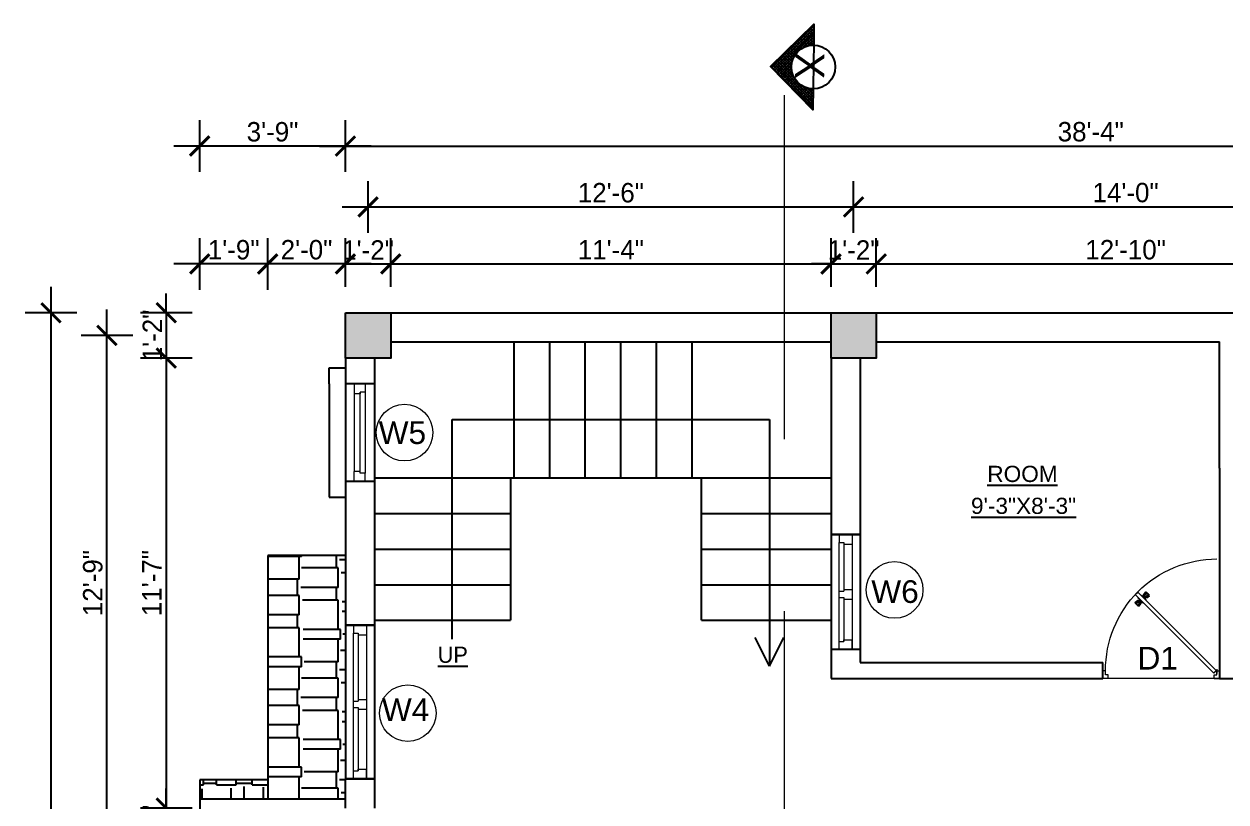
# Model space of a CAD drawing. Header units: inches. Extents: x 1397 to 20304, y -27267 to -746.
# Drawn here: x 9911 to 10282.3, y -20419.4 to -20179 of the extents above; entities that cross this region are included whole.
import ezdxf

# ---------------------------------------------------------------- set-up
doc = ezdxf.new("R2010")
doc.units = ezdxf.units.IN
doc.header["$LTSCALE"] = 17
doc.header["$MEASUREMENT"] = 0
doc.linetypes.add('21_FP_00$0$HIDDEN', pattern=[0.375, 0.25, -0.125])
doc.linetypes.add('PHANTOM2', pattern=[1.25, 0.625, -0.125, 0.125, -0.125, 0.125, -0.125])
for name, color, linetype, lineweight in [('25 BOT BAR', 12, 'Continuous', 25), ('aa_section_line', 2, 'PHANTOM2', 13), ('DOOR & WIN', 1, 'Continuous', 25), ('OUTLINE', 1, 'Continuous', 25), ('PUERTAS', 7, 'Continuous', 9), ('TEXT', 231, 'Continuous', 20), ('WINDOW FRAME PLAN', 162, 'Continuous', 18)]:
    doc.layers.add(name, color=color, linetype=linetype, lineweight=lineweight)
doc.layers.add('A-Sect-Iden', color=111, linetype='Continuous')
doc.styles.add('ARCHITECTURE', font='stylu.ttf')
doc.styles.add('DIMTEXT', font='arial.ttf', dxfattribs={"height": 6})
doc.styles.add('HEADING', font='swissel.ttf')
doc.dimstyles.new('8 SCALE', dxfattribs={"dimscale": 0, "dimtxt": 6, "dimasz": 6, "dimexe": 8, "dimexo": 8, "dimgap": 1.25, "dimtad": 1, "dimdec": 0, "dimzin": 3, "dimdsep": 46, "dimlunit": 4, "dimtxsty": 'ARCHITECTURE', "dimblk": 'ARCHTICK', "dimcen": 8, "dimdle": 8, "dimclrd": 5, "dimclre": 5, "dimclrt": 7, "dimadec": 0, "dimazin": 0, "dimtfac": 0.75, "dimtdec": 0, "dimtix": 1, "dimtmove": 2, "dimatfit": 3, "dimldrblk": 'ARCHTICK', "dimfxl": 8, "dimfxlon": 1, "dimtolj": 1, "dimtzin": 0, "dimlwd": -1, "dimlwe": -1, "dimarcsym": 0})

# ---------------------------------------------------------------- blocks, each defined once
blk = doc.blocks.new('3ft')
at = {"layer": 'PUERTAS', "color": 6}
for p, q in [((1.01, 2.52), (25.23, 26.74)), ((26.05, 25.92), (25.23, 26.74)), ((26.05, 25.92), (1.77, 1.64)), ((0, 2.4), (0, 0)), ((0.72, 2.4), (0, 2.4)), ((1.6, 0), (0, 0)), ((0.72, 1.52), (0.72, 2.44)), ((0.8, 1.52), (0.72, 1.52)), ((0.8, 1.52), (0.8, 2.41)), ((0.8, 1.2), (0.8, 1.52)), ((1.6, 1.2), (0.8, 1.2)), ((1.57, 1.84), (0.94, 2.47)), ((1.63, 1.89), (0.97, 2.55)), ((1.63, 1.89), (1.57, 1.84)), ((1.77, 1.64), (1.57, 1.84)), ((1.6, 0), (1.6, 1.2)), ((34.4, 0), (34.4, 1.2)), ((34.4, 1.2), (35.2, 1.2)), ((34.4, 0), (36, 0)), ((35.2, 1.2), (35.2, 2.4)), ((35.2, 2.4), (36, 2.4)), ((36, 0), (36, 2.4))]:
    blk.add_line(p, q, dxfattribs=at)
at = {"layer": 'PUERTAS', "color": 1}
for p, q in [((21.67, 25.73), (22.17, 26.23)), ((21.7, 25.82), (22.14, 26.26)), ((22.58, 26.7), (22.14, 26.26)), ((22.67, 26.73), (22.17, 26.23)), ((22.61, 26.67), (22.58, 26.7)), ((23.45, 25.91), (22.79, 26.73)), ((22.49, 24.95), (21.67, 25.61)), ((21.73, 25.79), (21.7, 25.82)), ((22.6, 24.96), (23.02, 25.38)), ((22.61, 24.25), (22.92, 24.72)), ((22.62, 24.13), (22.61, 24.14)), ((22.7, 25.07), (22.71, 25.06)), ((22.82, 25.06), (23.08, 25.32)), ((22.94, 24.95), (22.83, 25.07)), ((22.92, 24.72), (22.92, 24.72)), ((22.93, 24.94), (23.19, 25.21)), ((22.93, 24.84), (22.93, 24.83)), ((23.44, 25.81), (23.02, 25.38)), ((23.34, 25.58), (23.08, 25.32)), ((23.46, 25.47), (23.19, 25.21)), ((23.33, 25.7), (23.34, 25.69)), ((23.45, 25.46), (23.33, 25.57)), ((23.44, 23.31), (23.45, 23.3)), ((23.56, 23.3), (24.03, 23.61)), ((23.57, 25.47), (23.57, 25.47)), ((24.15, 25.79), (23.68, 25.48)), ((23.68, 25.48), (23.68, 25.48)), ((24.03, 23.61), (24.03, 23.62)), ((24.14, 23.62), (24.14, 23.62)), ((24.25, 23.62), (24.51, 23.89)), ((24.27, 25.78), (24.26, 25.79)), ((24.26, 23.29), (24.69, 23.71)), ((24.26, 23.63), (24.37, 23.52)), ((24.26, 23.18), (24.92, 22.37)), ((24.37, 23.52), (24.63, 23.77)), ((24.37, 23.4), (24.37, 23.4)), ((24.78, 24.15), (24.51, 23.89)), ((24.89, 24.03), (24.63, 23.77)), ((25.11, 24.14), (24.69, 23.71)), ((24.77, 24.14), (24.88, 24.03)), ((24.79, 24.38), (24.78, 24.37)), ((24.78, 24.26), (24.78, 24.26)), ((25.1, 24.84), (24.79, 24.38)), ((25, 24.03), (25, 24.03)), ((25.04, 22.36), (25.54, 22.86)), ((25.09, 24.96), (25.1, 24.95)), ((25.1, 22.42), (25.13, 22.39)), ((25.13, 22.39), (25.57, 22.83)), ((25.22, 24.14), (26.03, 23.48)), ((26.04, 23.37), (25.54, 22.86)), ((26.01, 23.27), (25.57, 22.83)), ((25.98, 23.3), (26.01, 23.27))]:
    blk.add_line(p, q, dxfattribs=at)
at = {"layer": 'PUERTAS', "color": 8}
for p, q in [((22.13, 26.28), (21.98, 26.13)), ((22.88, 25.24), (22.01, 26.06)), ((22.13, 26.28), (22.27, 26.42)), ((22.29, 26.41), (22.27, 26.42)), ((23.16, 25.52), (22.34, 26.39)), ((23.3, 25.66), (22.5, 26.56)), ((23.41, 25.77), (22.65, 26.71)), ((23.46, 25.83), (22.72, 26.75)), ((22.57, 24.94), (21.65, 25.68)), ((22.63, 24.99), (21.69, 25.75)), ((22.74, 25.1), (21.84, 25.9)), ((22.69, 24.32), (23.02, 24.83)), ((22.95, 24.96), (22.84, 25.07)), ((22.98, 24.99), (22.86, 25.1)), ((23.03, 25.04), (22.91, 25.15)), ((22.91, 24.53), (23.1, 24.91)), ((23.11, 25.12), (22.99, 25.23)), ((23.13, 24.76), (23.18, 24.99)), ((23.28, 25.3), (23.17, 25.41)), ((23.36, 25.37), (23.25, 25.49)), ((23.31, 24.94), (23.28, 25.08)), ((23.41, 25.43), (23.3, 25.54)), ((23.46, 25.09), (23.32, 25.13)), ((23.44, 25.45), (23.33, 25.56)), ((23.64, 25.27), (23.41, 25.22)), ((23.87, 25.49), (23.49, 25.3)), ((24.08, 25.71), (23.57, 25.38)), ((23.63, 23.38), (24.14, 23.72)), ((23.84, 23.6), (24.22, 23.79)), ((24.07, 23.82), (24.3, 23.88)), ((24.25, 24), (24.39, 23.97)), ((24.25, 23.26), (24.99, 22.34)), ((24.27, 23.64), (24.38, 23.53)), ((24.3, 23.67), (24.41, 23.56)), ((24.3, 23.32), (25.06, 22.38)), ((24.35, 23.72), (24.46, 23.61)), ((24.4, 24.15), (24.43, 24.01)), ((24.41, 23.43), (25.2, 22.53)), ((24.43, 23.8), (24.54, 23.69)), ((24.58, 24.33), (24.52, 24.1)), ((24.55, 23.57), (25.37, 22.7)), ((24.6, 23.97), (24.72, 23.86)), ((24.8, 24.56), (24.61, 24.18)), ((25.02, 24.77), (24.68, 24.26)), ((24.68, 24.05), (24.79, 23.94)), ((24.73, 24.1), (24.85, 23.99)), ((24.76, 24.13), (24.87, 24.02)), ((24.83, 23.85), (25.7, 23.03)), ((24.97, 23.99), (25.87, 23.2)), ((25.08, 24.1), (26.02, 23.34)), ((25.14, 24.15), (26.06, 23.41)), ((25.58, 22.82), (25.43, 22.67)), ((25.58, 22.82), (25.73, 22.97)), ((25.72, 22.98), (25.73, 22.97)), ((0, 0), (36, 0))]:
    blk.add_line(p, q, dxfattribs=at)
at = {"layer": 'PUERTAS', "color": 2}
for p, q in [((21.99, 26.11), (21.98, 26.13)), ((25.42, 22.68), (25.43, 22.67))]:
    blk.add_line(p, q, dxfattribs=at)
at = {"layer": 'PUERTAS', "color": 6}
for radius in [0.155, 0.0752]:
    blk.add_circle((0.82, 2.56), radius, dxfattribs=at)
blk.add_arc((0.82, 2.56), 34.38, 359.7285, 90.0333, dxfattribs=at)
at = {"layer": 'PUERTAS', "color": 1}
for centre, start, end in [((22.73, 26.68), 38.9236, 135), ((22.54, 25.01), 231.0764, 315), ((22.67, 24.2), 135, 225), ((22.77, 25.12), 225, 315), ((22.99, 24.89), 135, 219.7428), ((22.87, 24.78), 315, 39.7428), ((23.28, 25.63), 315, 45), ((23.39, 25.86), 315, 38.9236), ((23.51, 23.36), 225, 315), ((23.51, 25.41), 50.2572, 135), ((23.62, 25.53), 230.2572, 315), ((24.09, 23.56), 50.2572, 135), ((24.2, 23.68), 230.2572, 315), ((24.2, 25.73), 45, 135), ((24.32, 23.23), 135, 218.9236), ((24.42, 23.46), 135, 225), ((24.84, 24.31), 135, 219.7428), ((24.72, 24.21), 315, 39.7428), ((24.94, 23.98), 45, 135), ((24.98, 22.42), 218.9236, 315), ((25.04, 24.89), 315, 45), ((25.17, 24.08), 51.0764, 135), ((25.98, 23.42), 315, 51.0764)]:
    blk.add_arc(centre, 0.08, start, end, dxfattribs=at)
blk = doc.blocks.new('*U3030')
at = {"color": 3}
blk.add_blockref('3ft', (0, 0), dxfattribs=at)
blk = doc.blocks.new("W4'")
at = {"layer": '25 BOT BAR'}
for p, q in [((9894.28, -8421.4), (9894.28, -8468.92)), ((9903.28, -8421.4), (9903.28, -8468.92))]:
    blk.add_line(p, q, dxfattribs=at)
at = {"layer": 'DOOR & WIN'}
blk.add_line((9903.28, -8421.4), (9894.28, -8421.4), dxfattribs=at)
at = {"layer": 'OUTLINE'}
blk.add_line((9903.28, -8468.92), (9894.28, -8468.92), dxfattribs=at)
at = {"layer": 'WINDOW FRAME PLAN'}
for p, q in [((9896.78, -8421.4), (9896.78, -8423.9)), ((9900.78, -8421.4), (9900.78, -8424.4)), ((9896.78, -8468.92), (9896.78, -8423.9)), ((9896.78, -8423.9), (9898.28, -8423.9)), ((9898.28, -8423.9), (9898.28, -8424.4)), ((9898.28, -8424.4), (9898.28, -8444.9)), ((9898.28, -8424.4), (9900.78, -8424.4)), ((9900.78, -8424.4), (9900.78, -8468.92)), ((9896.78, -8444.9), (9898.28, -8444.9)), ((9898.28, -8444.4), (9900.78, -8444.4)), ((9896.78, -8446.9), (9898.28, -8446.9)), ((9898.28, -8446.9), (9898.28, -8447.4)), ((9898.28, -8446.9), (9898.28, -8466.42)), ((9898.28, -8447.4), (9900.78, -8447.4)), ((9896.78, -8468.92), (9896.78, -8466.42)), ((9896.78, -8466.42), (9898.28, -8466.42)), ((9898.28, -8465.92), (9900.78, -8465.92)), ((9898.28, -8466.42), (9898.28, -8465.92)), ((9900.78, -8468.92), (9900.78, -8465.92))]:
    blk.add_line(p, q, dxfattribs=at)
blk = doc.blocks.new('_ArchTick')
at = {"color": 0, "linetype": 'ByBlock', "const_width": 0.15}
blk.add_lwpolyline([(-0.5, -0.5), (0.5, 0.5)], dxfattribs=at)
blk = doc.blocks.new('*D3516')
at = {"layer": '25 BOT BAR', "color": 5, "transparency": 16777216}
for p, q in [((9954.97, -20268.24), (9954.97, -20262.24)), ((9962.97, -20268.24), (9946.97, -20268.24)), ((9954.97, -20268.24), (9954.97, -20282.24)), ((9962.97, -20282.24), (9946.97, -20282.24)), ((9954.97, -20282.24), (9954.97, -20288.24))]:
    blk.add_line(p, q, dxfattribs=at)
at = {"layer": 'Defpoints', "color": 0, "transparency": 16777216}
for p in [(10010.29, -20268.24), (9954.97, -20282.24), (10010.29, -20282.24)]:
    blk.add_point(p, dxfattribs=at)
at = {"layer": '25 BOT BAR', "color": 5, "transparency": 16777216, "xscale": 6, "yscale": 6, "zscale": 6}
for p, rotation in [((9954.97, -20268.24), 270), ((9954.97, -20282.24), 90)]:
    blk.add_blockref('_ArchTick', p, dxfattribs=dict(at, rotation=rotation))
at = {"layer": '25 BOT BAR', "color": 7, "transparency": 16777216, "insert": (9950.66, -20275.24), "char_height": 6, "attachment_point": 5, "rotation": 90, "style": 'ARCHITECTURE'}
blk.add_mtext('\\A1;1\'-2"', dxfattribs=at)
blk = doc.blocks.new('*D3517')
at = {"layer": '25 BOT BAR', "color": 5, "transparency": 16777216}
for p, q in [((9954.97, -20274.24), (9954.97, -20429.24)), ((9962.97, -20282.24), (9946.97, -20282.24)), ((9962.97, -20421.24), (9946.97, -20421.24))]:
    blk.add_line(p, q, dxfattribs=at)
at = {"layer": 'Defpoints', "color": 0, "transparency": 16777216}
for p in [(10010.29, -20282.24), (9954.97, -20421.24), (10010.29, -20421.24)]:
    blk.add_point(p, dxfattribs=at)
at = {"layer": '25 BOT BAR', "color": 5, "transparency": 16777216, "xscale": 6, "yscale": 6, "zscale": 6}
for p, rotation in [((9954.97, -20282.24), 90), ((9954.97, -20421.24), 270)]:
    blk.add_blockref('_ArchTick', p, dxfattribs=dict(at, rotation=rotation))
at = {"layer": '25 BOT BAR', "color": 7, "transparency": 16777216, "insert": (9950.51, -20351.74), "char_height": 6, "attachment_point": 5, "rotation": 90, "style": 'ARCHITECTURE'}
blk.add_mtext('\\A1;11\'-7"', dxfattribs=at)
blk = doc.blocks.new('*D3518')
at = {"layer": '25 BOT BAR', "color": 5, "transparency": 16777216}
for p, q in [((9954.97, -20421.24), (9954.97, -20415.24)), ((9962.97, -20421.24), (9946.97, -20421.24)), ((9954.97, -20421.24), (9954.97, -20435.24)), ((9962.97, -20435.24), (9946.97, -20435.24)), ((9954.97, -20435.24), (9954.97, -20441.24))]:
    blk.add_line(p, q, dxfattribs=at)
at = {"layer": 'Defpoints', "color": 0, "transparency": 16777216}
for p in [(10010.29, -20421.24), (9954.97, -20435.24), (10010.29, -20435.24)]:
    blk.add_point(p, dxfattribs=at)
at = {"layer": '25 BOT BAR', "color": 5, "transparency": 16777216, "xscale": 6, "yscale": 6, "zscale": 6}
for p, rotation in [((9954.97, -20421.24), 270), ((9954.97, -20435.24), 90)]:
    blk.add_blockref('_ArchTick', p, dxfattribs=dict(at, rotation=rotation))
at = {"layer": '25 BOT BAR', "color": 7, "transparency": 16777216, "insert": (9950.66, -20428.24), "char_height": 6, "attachment_point": 5, "rotation": 90, "style": 'ARCHITECTURE'}
blk.add_mtext('\\A1;1\'-2"', dxfattribs=at)
blk = doc.blocks.new('*D3525')
at = {"layer": '25 BOT BAR', "color": 5, "transparency": 16777216}
for p, q in [((9936.63, -20436.24), (9936.63, -20267.24)), ((9944.63, -20275.24), (9928.63, -20275.24)), ((9944.63, -20428.24), (9928.63, -20428.24))]:
    blk.add_line(p, q, dxfattribs=at)
at = {"layer": 'Defpoints', "color": 0, "transparency": 16777216}
for p in [(9936.63, -20275.24), (10017.29, -20275.24), (10017.29, -20428.24)]:
    blk.add_point(p, dxfattribs=at)
at = {"layer": '25 BOT BAR', "color": 5, "transparency": 16777216, "xscale": 6, "yscale": 6, "zscale": 6}
for p, rotation in [((9936.63, -20275.24), 90), ((9936.63, -20428.24), 270)]:
    blk.add_blockref('_ArchTick', p, dxfattribs=dict(at, rotation=rotation))
at = {"layer": '25 BOT BAR', "color": 7, "transparency": 16777216, "insert": (9932.28, -20351.74), "char_height": 6, "attachment_point": 5, "rotation": 90, "style": 'ARCHITECTURE'}
blk.add_mtext('\\A1;12\'-9"', dxfattribs=at)
blk = doc.blocks.new('*D3526')
at = {"layer": '25 BOT BAR', "color": 5, "transparency": 16777216}
for p, q in [((9919.35, -20260.24), (9919.35, -20736.24)), ((9927.35, -20268.24), (9911.35, -20268.24)), ((9927.35, -20728.24), (9911.35, -20728.24))]:
    blk.add_line(p, q, dxfattribs=at)
at = {"layer": 'Defpoints', "color": 0, "transparency": 16777216}
for p in [(10010.29, -20268.24), (9919.35, -20728.24), (10010.29, -20728.24)]:
    blk.add_point(p, dxfattribs=at)
at = {"layer": '25 BOT BAR', "color": 5, "transparency": 16777216, "xscale": 6, "yscale": 6, "zscale": 6}
for p, rotation in [((9919.35, -20268.24), 90), ((9919.35, -20728.24), 270)]:
    blk.add_blockref('_ArchTick', p, dxfattribs=dict(at, rotation=rotation))
at = {"layer": '25 BOT BAR', "color": 7, "transparency": 16777216, "insert": (9914.97, -20498.24), "char_height": 6, "attachment_point": 5, "rotation": 90, "style": 'ARCHITECTURE'}
blk.add_mtext('\\A1;38\'-4"', dxfattribs=at)
blk = doc.blocks.new('*D3538')
at = {"layer": '25 BOT BAR', "color": 5, "transparency": 16777216}
for p, q in [((10010.29, -20260.24), (10010.29, -20245.15)), ((10024.29, -20260.24), (10024.29, -20245.15)), ((10010.29, -20253.15), (10004.29, -20253.15)), ((10010.29, -20253.15), (10024.29, -20253.15)), ((10024.29, -20253.15), (10030.29, -20253.15))]:
    blk.add_line(p, q, dxfattribs=at)
at = {"layer": 'Defpoints', "color": 0, "transparency": 16777216}
for p in [(10024.29, -20253.15), (10010.29, -20268.24), (10024.29, -20268.24)]:
    blk.add_point(p, dxfattribs=at)
at = {"layer": '25 BOT BAR', "color": 5, "transparency": 16777216, "xscale": 6, "yscale": 6, "zscale": 6}
blk.add_blockref('_ArchTick', (10010.29, -20253.15), dxfattribs=at)
at = {"layer": '25 BOT BAR', "color": 5, "transparency": 16777216, "xscale": 6, "yscale": 6, "zscale": 6, "rotation": 180}
blk.add_blockref('_ArchTick', (10024.29, -20253.15), dxfattribs=at)
at = {"layer": '25 BOT BAR', "color": 7, "transparency": 16777216, "insert": (10017.29, -20248.84), "char_height": 6, "attachment_point": 5, "style": 'ARCHITECTURE'}
blk.add_mtext('\\A1;1\'-2"', dxfattribs=at)
blk = doc.blocks.new('*D3539')
at = {"layer": '25 BOT BAR', "color": 5, "transparency": 16777216}
for p, q in [((10024.29, -20260.24), (10024.29, -20245.15)), ((10160.29, -20260.24), (10160.29, -20245.15)), ((10016.29, -20253.15), (10168.29, -20253.15))]:
    blk.add_line(p, q, dxfattribs=at)
at = {"layer": 'Defpoints', "color": 0, "transparency": 16777216}
for p in [(10160.29, -20253.15), (10024.29, -20268.24), (10160.29, -20268.24)]:
    blk.add_point(p, dxfattribs=at)
at = {"layer": '25 BOT BAR', "color": 5, "transparency": 16777216, "xscale": 6, "yscale": 6, "zscale": 6, "rotation": 180}
blk.add_blockref('_ArchTick', (10024.29, -20253.15), dxfattribs=at)
at = {"layer": '25 BOT BAR', "color": 5, "transparency": 16777216, "xscale": 6, "yscale": 6, "zscale": 6}
blk.add_blockref('_ArchTick', (10160.29, -20253.15), dxfattribs=at)
at = {"layer": '25 BOT BAR', "color": 7, "transparency": 16777216, "insert": (10092.29, -20248.77), "char_height": 6, "attachment_point": 5, "style": 'ARCHITECTURE'}
blk.add_mtext('\\A1;11\'-4"', dxfattribs=at)
blk = doc.blocks.new('*D3540')
at = {"layer": '25 BOT BAR', "color": 5, "transparency": 16777216}
for p, q in [((10160.29, -20260.24), (10160.29, -20245.15)), ((10174.29, -20260.24), (10174.29, -20245.15)), ((10160.29, -20253.15), (10154.29, -20253.15)), ((10160.29, -20253.15), (10174.29, -20253.15)), ((10174.29, -20253.15), (10180.29, -20253.15))]:
    blk.add_line(p, q, dxfattribs=at)
at = {"layer": 'Defpoints', "color": 0, "transparency": 16777216}
for p in [(10174.29, -20253.15), (10160.29, -20268.24), (10174.29, -20268.24)]:
    blk.add_point(p, dxfattribs=at)
at = {"layer": '25 BOT BAR', "color": 5, "transparency": 16777216, "xscale": 6, "yscale": 6, "zscale": 6}
blk.add_blockref('_ArchTick', (10160.29, -20253.15), dxfattribs=at)
at = {"layer": '25 BOT BAR', "color": 5, "transparency": 16777216, "xscale": 6, "yscale": 6, "zscale": 6, "rotation": 180}
blk.add_blockref('_ArchTick', (10174.29, -20253.15), dxfattribs=at)
at = {"layer": '25 BOT BAR', "color": 7, "transparency": 16777216, "insert": (10167.29, -20248.84), "char_height": 6, "attachment_point": 5, "style": 'ARCHITECTURE'}
blk.add_mtext('\\A1;1\'-2"', dxfattribs=at)
blk = doc.blocks.new('*D3541')
at = {"layer": '25 BOT BAR', "color": 5, "transparency": 16777216}
for p, q in [((10174.29, -20260.24), (10174.29, -20245.15)), ((10328.29, -20260.24), (10328.29, -20245.15)), ((10166.29, -20253.15), (10336.29, -20253.15))]:
    blk.add_line(p, q, dxfattribs=at)
at = {"layer": 'Defpoints', "color": 0, "transparency": 16777216}
for p in [(10328.29, -20253.15), (10174.29, -20268.24), (10328.29, -20268.24)]:
    blk.add_point(p, dxfattribs=at)
at = {"layer": '25 BOT BAR', "color": 5, "transparency": 16777216, "xscale": 6, "yscale": 6, "zscale": 6, "rotation": 180}
blk.add_blockref('_ArchTick', (10174.29, -20253.15), dxfattribs=at)
at = {"layer": '25 BOT BAR', "color": 5, "transparency": 16777216, "xscale": 6, "yscale": 6, "zscale": 6}
blk.add_blockref('_ArchTick', (10328.29, -20253.15), dxfattribs=at)
at = {"layer": '25 BOT BAR', "color": 7, "transparency": 16777216, "insert": (10251.29, -20248.79), "char_height": 6, "attachment_point": 5, "style": 'ARCHITECTURE'}
blk.add_mtext('\\A1;12\'-10"', dxfattribs=at)
blk = doc.blocks.new('*D3545')
at = {"layer": '25 BOT BAR', "color": 5, "transparency": 16777216}
for p, q in [((10017.29, -20243.54), (10017.29, -20227.54)), ((10167.29, -20243.54), (10167.29, -20227.54)), ((10009.29, -20235.54), (10175.29, -20235.54))]:
    blk.add_line(p, q, dxfattribs=at)
at = {"layer": 'Defpoints', "color": 0, "transparency": 16777216}
for p in [(10167.29, -20235.54), (10017.29, -20275.24), (10167.29, -20275.24)]:
    blk.add_point(p, dxfattribs=at)
at = {"layer": '25 BOT BAR', "color": 5, "transparency": 16777216, "xscale": 6, "yscale": 6, "zscale": 6, "rotation": 180}
blk.add_blockref('_ArchTick', (10017.29, -20235.54), dxfattribs=at)
at = {"layer": '25 BOT BAR', "color": 5, "transparency": 16777216, "xscale": 6, "yscale": 6, "zscale": 6}
blk.add_blockref('_ArchTick', (10167.29, -20235.54), dxfattribs=at)
at = {"layer": '25 BOT BAR', "color": 7, "transparency": 16777216, "insert": (10092.29, -20231.18), "char_height": 6, "attachment_point": 5, "style": 'ARCHITECTURE'}
blk.add_mtext('\\A1;12\'-6"', dxfattribs=at)
blk = doc.blocks.new('*D3546')
at = {"layer": '25 BOT BAR', "color": 5, "transparency": 16777216}
for p, q in [((10167.29, -20243.54), (10167.29, -20227.54)), ((10335.29, -20243.54), (10335.29, -20227.54)), ((10159.29, -20235.54), (10343.29, -20235.54))]:
    blk.add_line(p, q, dxfattribs=at)
at = {"layer": 'Defpoints', "color": 0, "transparency": 16777216}
for p in [(10335.29, -20235.54), (10167.29, -20275.24), (10335.29, -20275.24)]:
    blk.add_point(p, dxfattribs=at)
at = {"layer": '25 BOT BAR', "color": 5, "transparency": 16777216, "xscale": 6, "yscale": 6, "zscale": 6, "rotation": 180}
blk.add_blockref('_ArchTick', (10167.29, -20235.54), dxfattribs=at)
at = {"layer": '25 BOT BAR', "color": 5, "transparency": 16777216, "xscale": 6, "yscale": 6, "zscale": 6}
blk.add_blockref('_ArchTick', (10335.29, -20235.54), dxfattribs=at)
at = {"layer": '25 BOT BAR', "color": 7, "transparency": 16777216, "insert": (10251.29, -20231.14), "char_height": 6, "attachment_point": 5, "style": 'ARCHITECTURE'}
blk.add_mtext('\\A1;14\'-0"', dxfattribs=at)
blk = doc.blocks.new('*D3548')
at = {"layer": '25 BOT BAR', "color": 5, "transparency": 16777216}
for p, q in [((10010.29, -20224.72), (10010.29, -20208.72)), ((10470.75, -20224.72), (10470.75, -20208.72)), ((10002.29, -20216.72), (10478.75, -20216.72))]:
    blk.add_line(p, q, dxfattribs=at)
at = {"layer": 'Defpoints', "color": 0, "transparency": 16777216}
for p in [(10470.75, -20216.72), (10010.29, -20268.24), (10470.75, -20268.24)]:
    blk.add_point(p, dxfattribs=at)
at = {"layer": '25 BOT BAR', "color": 5, "transparency": 16777216, "xscale": 6, "yscale": 6, "zscale": 6, "rotation": 180}
blk.add_blockref('_ArchTick', (10010.29, -20216.72), dxfattribs=at)
at = {"layer": '25 BOT BAR', "color": 5, "transparency": 16777216, "xscale": 6, "yscale": 6, "zscale": 6}
blk.add_blockref('_ArchTick', (10470.75, -20216.72), dxfattribs=at)
at = {"layer": '25 BOT BAR', "color": 7, "transparency": 16777216, "insert": (10240.52, -20212.34), "char_height": 6, "attachment_point": 5, "style": 'ARCHITECTURE'}
blk.add_mtext('\\A1;38\'-4"', dxfattribs=at)
blk = doc.blocks.new('*D3496')
at = {"layer": '25 BOT BAR', "color": 5, "transparency": 16777216}
for p, q in [((9986.29, -20261.15), (9986.29, -20245.15)), ((10010.29, -20260.24), (10010.29, -20245.15)), ((10018.29, -20253.15), (9978.29, -20253.15))]:
    blk.add_line(p, q, dxfattribs=at)
at = {"layer": 'Defpoints', "color": 0, "transparency": 16777216}
for p in [(9986.29, -20253.15), (10010.29, -20268.24), (9986.29, -20343.24)]:
    blk.add_point(p, dxfattribs=at)
at = {"layer": '25 BOT BAR', "color": 5, "transparency": 16777216, "xscale": 6, "yscale": 6, "zscale": 6, "rotation": 180}
blk.add_blockref('_ArchTick', (9986.29, -20253.15), dxfattribs=at)
at = {"layer": '25 BOT BAR', "color": 5, "transparency": 16777216, "xscale": 6, "yscale": 6, "zscale": 6}
blk.add_blockref('_ArchTick', (10010.29, -20253.15), dxfattribs=at)
at = {"layer": '25 BOT BAR', "color": 7, "transparency": 16777216, "insert": (9998.29, -20248.79), "char_height": 6, "attachment_point": 5, "style": 'ARCHITECTURE'}
blk.add_mtext('\\A1;2\'-0"', dxfattribs=at)
blk = doc.blocks.new('*D3497')
at = {"layer": '25 BOT BAR', "color": 5, "transparency": 16777216}
for p, q in [((9965.29, -20224.72), (9965.29, -20208.72)), ((10010.29, -20224.72), (10010.29, -20208.72)), ((10018.29, -20216.72), (9957.29, -20216.72))]:
    blk.add_line(p, q, dxfattribs=at)
at = {"layer": 'Defpoints', "color": 0, "transparency": 16777216}
for p in [(9965.29, -20216.72), (10010.29, -20268.24), (9965.29, -20412.48)]:
    blk.add_point(p, dxfattribs=at)
at = {"layer": '25 BOT BAR', "color": 5, "transparency": 16777216, "xscale": 6, "yscale": 6, "zscale": 6, "rotation": 180}
blk.add_blockref('_ArchTick', (9965.29, -20216.72), dxfattribs=at)
at = {"layer": '25 BOT BAR', "color": 5, "transparency": 16777216, "xscale": 6, "yscale": 6, "zscale": 6}
blk.add_blockref('_ArchTick', (10010.29, -20216.72), dxfattribs=at)
at = {"layer": '25 BOT BAR', "color": 7, "transparency": 16777216, "insert": (9987.79, -20212.36), "char_height": 6, "attachment_point": 5, "style": 'ARCHITECTURE'}
blk.add_mtext('\\A1;3\'-9"', dxfattribs=at)
blk = doc.blocks.new('*D3499')
at = {"layer": '25 BOT BAR', "color": 5, "transparency": 16777216}
for p, q in [((9965.29, -20261.15), (9965.29, -20245.15)), ((9986.29, -20261.15), (9986.29, -20245.15)), ((9994.29, -20253.15), (9957.29, -20253.15))]:
    blk.add_line(p, q, dxfattribs=at)
at = {"layer": 'Defpoints', "color": 0, "transparency": 16777216}
for p in [(9965.29, -20253.15), (9986.29, -20343.24), (9965.29, -20412.48)]:
    blk.add_point(p, dxfattribs=at)
at = {"layer": '25 BOT BAR', "color": 5, "transparency": 16777216, "xscale": 6, "yscale": 6, "zscale": 6, "rotation": 180}
blk.add_blockref('_ArchTick', (9965.29, -20253.15), dxfattribs=at)
at = {"layer": '25 BOT BAR', "color": 5, "transparency": 16777216, "xscale": 6, "yscale": 6, "zscale": 6}
blk.add_blockref('_ArchTick', (9986.29, -20253.15), dxfattribs=at)
at = {"layer": '25 BOT BAR', "color": 7, "transparency": 16777216, "insert": (9975.79, -20248.8), "char_height": 6, "attachment_point": 5, "style": 'ARCHITECTURE'}
blk.add_mtext('\\A1;1\'-9"', dxfattribs=at)

msp = doc.modelspace()

# ---------------------------------------------------------------- hatches: boundary and pattern name
at = {"layer": 'A-Sect-Iden', "ltscale": 0.5}
h = msp.add_hatch(dxfattribs=at)
h.set_pattern_fill('ANSI37', color=2, scale=5, style=0)
h.set_pattern_definition([(45, (-15694.25335, -26373.81504), (-0.441941738, 0.441941738), []), (135, (-15694.25335, -26373.81504), (-0.441941738, -0.441941738), [])])
h.paths.add_polyline_path([(10154.75, -20199.05), (10154.69, -20205.54), (10141.58, -20192.16), (10154.96, -20179.06), (10154.89, -20185.55, 1)])
at = {"layer": 'DOOR & WIN'}
h = msp.add_hatch(color=256, dxfattribs=at)
h.dxf.hatch_style = 1
h.paths.add_polyline_path([(10024.29, -20268.24), (10010.29, -20268.24), (10010.29, -20282.24), (10024.29, -20282.24)])
h = msp.add_hatch(color=256, dxfattribs=at)
h.dxf.hatch_style = 1
h.paths.add_polyline_path([(10174.29, -20268.24), (10160.29, -20268.24), (10160.29, -20282.24), (10174.29, -20282.24)])
at = {"layer": 'OUTLINE'}
h = msp.add_hatch(dxfattribs=at)
h.set_pattern_fill('AR-RSHKE', color=8, angle=90)
h.set_pattern_definition([(90, (0, -1874.08), (-12, 25.5), [6, -5, 7, -3, 9, -4]), (90, (-0.5, -1868.08), (-12, 25.5), [5, -19, 4, -6]), (90, (0.75, -1856.08), (-12, 25.5), [3, -31]), (180, (0, -1874.079), (-12, -8.5), [11.5, -36.5]), (180, (4e-16, -1868.079), (-12, -8.5), [11.25, -36.75]), (180, (7e-16, -1863.079), (-12, -8.5), [10.5, -37.5]), (180, (0.75, -1856.079), (-12, -8.5), [11.5, -36.5]), (180, (0.75, -1853.079), (-12, -8.5), [11.5, -36.5]), (180, (2e-15, -1844.079), (-12, -8.5), [11, -37])])
h.paths.add_polyline_path([(9986.29, -20418.48), (10010.29, -20418.48), (10010.29, -20412.24), (10010.29, -20364.72), (10010.29, -20343.24), (9986.29, -20343.24)])
h = msp.add_hatch(dxfattribs=at)
h.set_pattern_fill('AR-RSHKE', color=8)
h.set_pattern_definition([(0, (0, -1874.08), (25.5, 12), [6, -5, 7, -3, 9, -4]), (0, (6, -1873.58), (25.5, 12), [5, -19, 4, -6]), (0, (18, -1874.83), (25.5, 12), [3, -31]), (90, (0, -1874.079), (-8.5, 12), [11.5, -36.5]), (90, (6, -1874.079), (-8.5, 12), [11.25, -36.75]), (90, (11, -1874.079), (-8.5, 12), [10.5, -37.5]), (90, (18, -1874.829), (-8.5, 12), [11.5, -36.5]), (90, (21, -1874.829), (-8.5, 12), [11.5, -36.5]), (90, (30, -1874.079), (-8.5, 12), [11, -37])])
h.paths.add_polyline_path([(9986.29, -20412.48), (9965.29, -20412.48), (9965.29, -20418.48), (9986.29, -20418.48)])

# ---------------------------------------------------------------- linework, layer by layer
at = {"layer": '25 BOT BAR'}
for p, q in [((10024.29, -20268.24), (10160.29, -20268.24)), ((10024.29, -20277.24), (10118.29, -20277.24)), ((10062.29, -20277.24), (10062.29, -20319.24)), ((10073.29, -20277.24), (10073.29, -20319.24)), ((10084.29, -20277.24), (10084.29, -20319.24)), ((10095.29, -20277.24), (10095.29, -20319.24)), ((10106.29, -20277.24), (10106.29, -20319.24)), ((10117.29, -20277.24), (10117.29, -20319.24)), ((10118.29, -20277.24), (10160.29, -20277.24)), ((10280.29, -20316.24), (10280.29, -20277.24)), ((10005.29, -20290.24), (10005.29, -20285.24)), ((10005.29, -20285.24), (10010.29, -20285.24)), ((10010.29, -20282.24), (10010.29, -20301.42)), ((10019.29, -20282.24), (10019.29, -20364.72)), ((10160.29, -20282.24), (10160.29, -20381.24)), ((10169.29, -20282.24), (10169.29, -20376.24)), ((10005.29, -20290.24), (10005.29, -20320.24)), ((10010.29, -20290.24), (10010.29, -20320.24)), ((10019.29, -20290.24), (10010.29, -20290.24)), ((10043.29, -20369.03), (10043.29, -20301.24)), ((10043.29, -20301.24), (10141.29, -20301.24)), ((10141.29, -20301.24), (10141.29, -20377.37)), ((10005.29, -20320.24), (10005.29, -20325.24)), ((10010.29, -20320.24), (10010.29, -20364.72)), ((10010.29, -20320.24), (10019.29, -20320.24)), ((10019.29, -20319.24), (10061.29, -20319.24)), ((10061.29, -20319.24), (10061.29, -20363.24)), ((10061.29, -20319.24), (10120.29, -20319.24)), ((10120.29, -20319.24), (10160.29, -20319.24)), ((10120.29, -20363.24), (10120.29, -20319.24)), ((10005.29, -20325.24), (10010.29, -20325.24)), ((10019.29, -20330.24), (10061.29, -20330.24)), ((10120.29, -20330.24), (10160.29, -20330.24)), ((10160.29, -20336.72), (10169.29, -20336.72)), ((10160.29, -20336.72), (10160.29, -20372.24)), ((10169.29, -20336.72), (10169.29, -20372.24)), ((10019.29, -20341.24), (10061.29, -20341.24)), ((10120.29, -20341.24), (10160.29, -20341.24)), ((9986.29, -20343.24), (9986.29, -20418.48)), ((10010.29, -20343.24), (9986.29, -20343.24)), ((10019.29, -20352.24), (10061.29, -20352.24)), ((10120.29, -20352.24), (10160.29, -20352.24)), ((10019.29, -20363.24), (10061.29, -20363.24)), ((10120.29, -20363.24), (10160.29, -20363.24)), ((10010.29, -20364.72), (10019.29, -20364.72)), ((10141.29, -20377.37), (10136.89, -20368.53)), ((10141.29, -20377.37), (10145.68, -20368.53)), ((10169.29, -20376.24), (10244.29, -20376.24)), ((10244.29, -20381.24), (10244.29, -20376.24)), ((10160.29, -20381.24), (10244.29, -20381.24)), ((10280.29, -20381.24), (10298.29, -20381.24)), ((9965.29, -20412.48), (9965.29, -20572.48)), ((9986.29, -20412.48), (9965.29, -20412.48)), ((10010.29, -20421.24), (10010.29, -20412.24)), ((10010.29, -20412.24), (10019.29, -20412.24)), ((10019.29, -20412.24), (10019.29, -20421.24)), ((10010.29, -20418.48), (9965.29, -20418.48))]:
    msp.add_line(p, q, dxfattribs=at)
at = {"layer": 'A-Sect-Iden', "ltscale": 0.5}
msp.add_lwpolyline([(10154.94, -20184.55), (10154.72, -20205.52), (10141.61, -20192.14), (10154.99, -20179.04), (10154.94, -20184.55)], dxfattribs=at)
msp.add_circle((10154.82, -20192.3), 6.75, dxfattribs=at)
at = {"layer": 'aa_section_line', "linetype": '21_FP_00$0$HIDDEN', "ltscale": 25}
msp.add_line((10145.86, -20201.05), (10145.85, -20824.9), dxfattribs=at)
at = {"layer": 'DOOR & WIN'}
for p, q in [((10160.29, -20268.24), (10470.75, -20268.24)), ((10174.29, -20277.24), (10280.29, -20277.24)), ((10280.29, -20316.24), (10280.29, -20381.24)), ((10169.29, -20336.72), (10160.29, -20336.72))]:
    msp.add_line(p, q, dxfattribs=at)
at = {"layer": 'OUTLINE'}
msp.add_line((10169.29, -20372.24), (10160.29, -20372.24), dxfattribs=at)
for points in [[(10010.29, -20268.24), (10024.29, -20268.24), (10024.29, -20282.24), (10010.29, -20282.24)], [(10160.29, -20268.24), (10174.29, -20268.24), (10174.29, -20282.24), (10160.29, -20282.24)]]:
    msp.add_lwpolyline(points, close=True, dxfattribs=at)
at = {"layer": 'TEXT'}
for centre in [(10028.56, -20305.27), (10179.93, -20353.87), (10029.56, -20391.91)]:
    msp.add_circle(centre, 8.75, dxfattribs=at)
at = {"layer": 'WINDOW FRAME PLAN'}
for p, q in [((10013.05, -20290.24), (10013.05, -20293.24)), ((10014.86, -20317.74), (10014.86, -20292.74)), ((10014.86, -20292.74), (10014.86, -20293.24)), ((10016.35, -20292.74), (10014.86, -20292.74)), ((10016.35, -20290.24), (10016.35, -20292.74)), ((10016.35, -20292.74), (10016.35, -20317.74)), ((10013.05, -20293.24), (10013.05, -20317.24)), ((10014.86, -20293.24), (10013.05, -20293.24)), ((10014.86, -20317.24), (10013.05, -20317.24)), ((10013.05, -20320.24), (10013.05, -20317.24)), ((10014.86, -20317.74), (10014.86, -20317.24)), ((10016.35, -20317.74), (10014.86, -20317.74)), ((10016.35, -20320.24), (10016.35, -20317.74)), ((10162.79, -20336.72), (10162.79, -20339.22)), ((10166.79, -20336.72), (10166.79, -20339.72)), ((10162.79, -20372.24), (10162.79, -20339.22)), ((10162.79, -20339.22), (10164.29, -20339.22)), ((10164.29, -20339.22), (10164.29, -20339.72)), ((10164.29, -20339.72), (10164.29, -20354.22)), ((10164.29, -20339.72), (10166.79, -20339.72)), ((10166.79, -20339.72), (10166.79, -20372.24)), ((10162.79, -20354.22), (10164.29, -20354.22)), ((10164.29, -20353.72), (10166.79, -20353.72)), ((10162.79, -20356.22), (10164.29, -20356.22)), ((10164.29, -20356.22), (10164.29, -20356.72)), ((10164.29, -20356.22), (10164.29, -20369.74)), ((10164.29, -20356.72), (10166.79, -20356.72)), ((10162.79, -20372.24), (10162.79, -20369.74)), ((10162.79, -20369.74), (10164.29, -20369.74)), ((10164.29, -20369.24), (10166.79, -20369.24)), ((10164.29, -20369.74), (10164.29, -20369.24)), ((10166.79, -20372.24), (10166.79, -20369.24))]:
    msp.add_line(p, q, dxfattribs=at)

# ---------------------------------------------------------------- block references
at = {"layer": '25 BOT BAR'}
msp.add_blockref("W4'", (116, -11943.32), dxfattribs=at)
at = {"layer": 'DOOR & WIN', "xscale": -1}
msp.add_blockref('*U3030', (10280.29, -20381.24), dxfattribs=at)

# ---------------------------------------------------------------- texts
at = {"layer": 'A-Sect-Iden', "ltscale": 0.5, "insert": (10153.72, -20191.91), "char_height": 9, "width": 12.25, "attachment_point": 5, "rotation": 269.2631, "style": 'HEADING'}
msp.add_mtext('X', dxfattribs=at)
at = {"layer": 'DOOR & WIN', "char_height": 5, "attachment_point": 5}
for s, insert in [('{\\fArial TUR|b0|i0|c0|p34;\\L\\C7;ROOM}', (10219.43, -20318.05)), ('{\\fArial TUR|b0|i0|c0|p34;\\L\\C7;9\'-3"X8\'-3"}', (10219.77, -20327.91)), ('{\\L\\C7;UP}', (10043.46, -20373.91))]:
    msp.add_mtext(s, dxfattribs=dict(at, insert=insert))
at = {"layer": 'TEXT', "style": 'DIMTEXT'}
for s, p in [('W5', (10020.56, -20308.77)), ('W6', (10172.73, -20357.87)), ('W4', (10021.56, -20394.36))]:
    msp.add_text(s, height=7, rotation=360, dxfattribs=at).set_placement(p)
msp.add_text('D1', height=7, dxfattribs=at).set_placement((10254.97, -20378.46))

# ---------------------------------------------------------------- dimensions: what is measured, and where the dimension line sits
at = {"layer": '25 BOT BAR'}
for base, p1, p2, picture, middle in [((9965.29, -20216.72), (10010.29, -20268.24), (9965.29, -20412.48), '*D3497', (9987.79, -20212.36)), ((10470.75, -20216.72), (10010.29, -20268.24), (10470.75, -20268.24), '*D3548', (10240.52, -20212.34)), ((10167.29, -20235.54), (10017.29, -20275.24), (10167.29, -20275.24), '*D3545', (10092.29, -20231.18)), ((10335.29, -20235.54), (10167.29, -20275.24), (10335.29, -20275.24), '*D3546', (10251.29, -20231.14)), ((9965.29, -20253.15), (9986.29, -20343.24), (9965.29, -20412.48), '*D3499', (9975.79, -20248.8)), ((9986.29, -20253.15), (10010.29, -20268.24), (9986.29, -20343.24), '*D3496', (9998.29, -20248.79)), ((10024.29, -20253.15), (10010.29, -20268.24), (10024.29, -20268.24), '*D3538', (10017.29, -20248.84)), ((10160.29, -20253.15), (10024.29, -20268.24), (10160.29, -20268.24), '*D3539', (10092.29, -20248.77)), ((10174.29, -20253.15), (10160.29, -20268.24), (10174.29, -20268.24), '*D3540', (10167.29, -20248.84)), ((10328.29, -20253.15), (10174.29, -20268.24), (10328.29, -20268.24), '*D3541', (10251.29, -20248.79))]:
    dim = msp.add_linear_dim(base=base, p1=p1, p2=p2, dimstyle='8 SCALE', override={"dimscale": 1}, dxfattribs=at)
    dim.commit()
    dim.dimension.update_dxf_attribs({"geometry": picture, "text_midpoint": middle})
for base, p1, p2, picture, middle in [((9919.35, -20728.24), (10010.29, -20268.24), (10010.29, -20728.24), '*D3526', (9914.97, -20498.24)), ((9954.97, -20282.24), (10010.29, -20268.24), (10010.29, -20282.24), '*D3516', (9950.66, -20275.24)), ((9936.63, -20275.24), (10017.29, -20428.24), (10017.29, -20275.24), '*D3525', (9932.28, -20351.74)), ((9954.97, -20421.24), (10010.29, -20282.24), (10010.29, -20421.24), '*D3517', (9950.51, -20351.74)), ((9954.97, -20435.24), (10010.29, -20421.24), (10010.29, -20435.24), '*D3518', (9950.66, -20428.24))]:
    dim = msp.add_linear_dim(base=base, p1=p1, p2=p2, angle=90, dimstyle='8 SCALE', override={"dimscale": 1}, dxfattribs=at)
    dim.commit()
    dim.dimension.update_dxf_attribs({"geometry": picture, "text_midpoint": middle})

doc.saveas('drawing.dxf')
